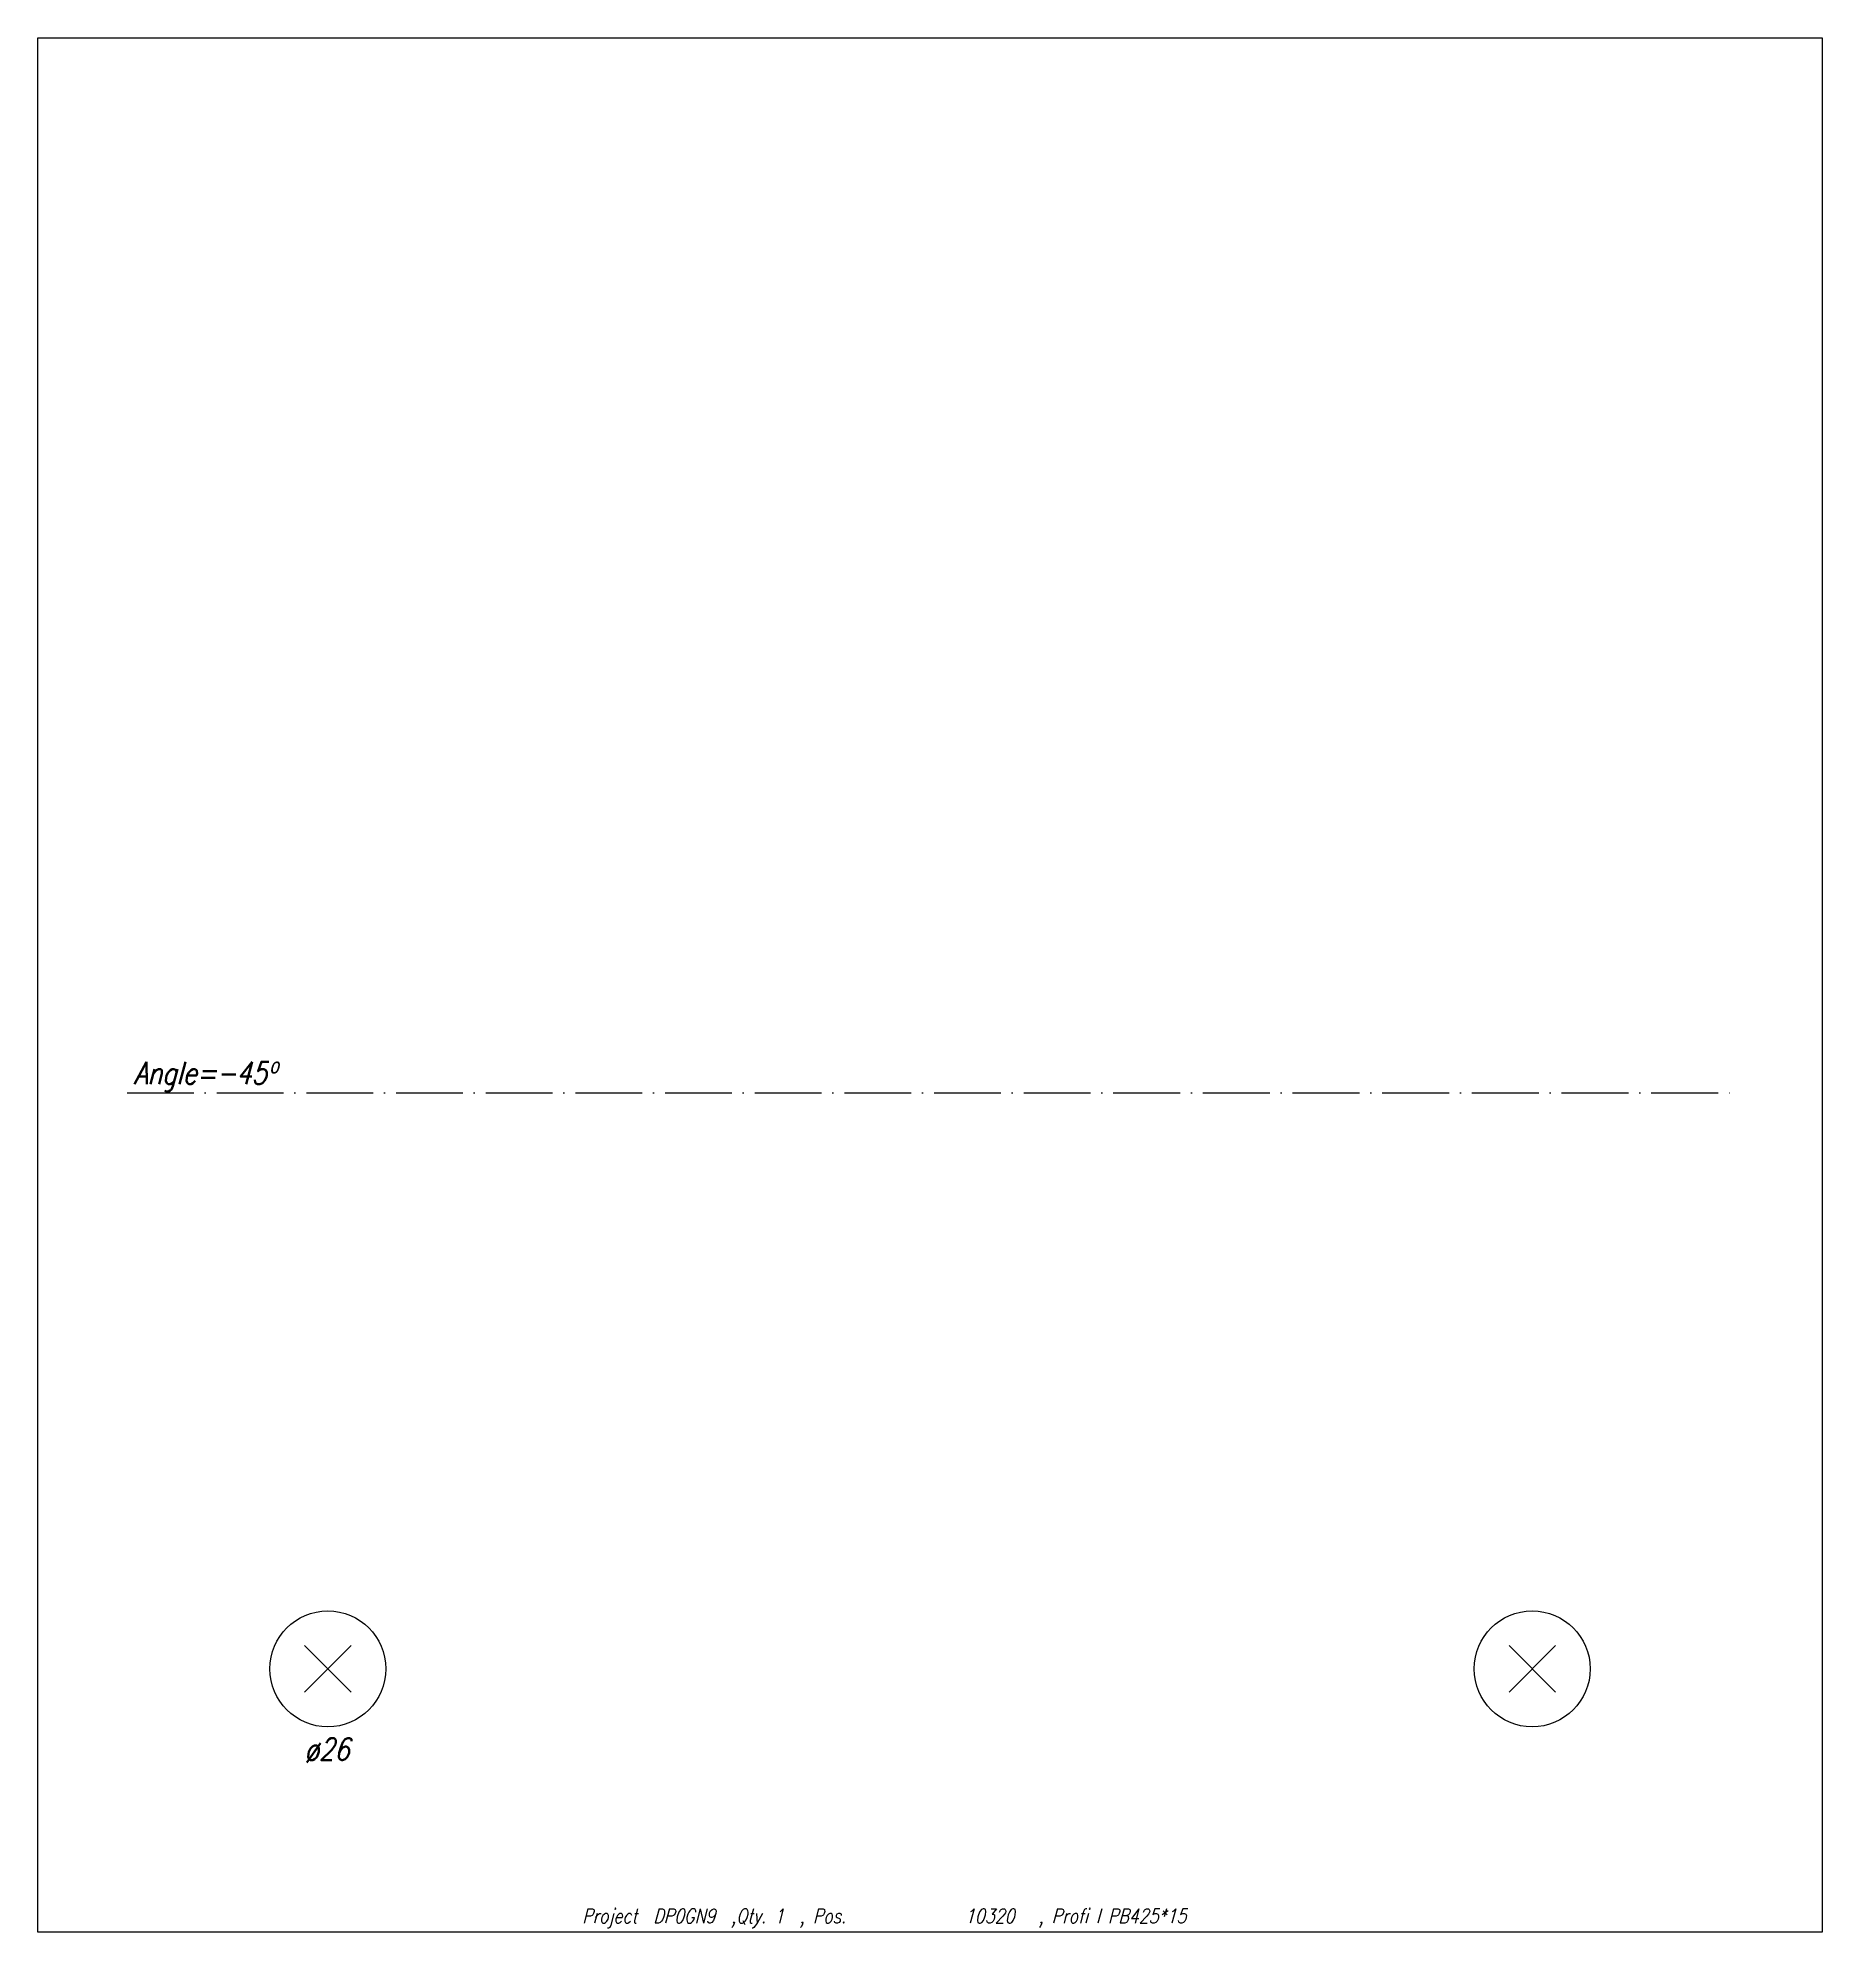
# Model space of a CAD drawing. Extents: x 0 to 400, y -212 to 212.
import ezdxf

# ---------------------------------------------------------------- set-up
doc = ezdxf.new("R2010")
doc.units = 0
doc.header["$LTSCALE"] = 10
doc.linetypes.add('DASHDOT', pattern=[2, 1.5, -0.25, 0, -0.25])
for name, color, linetype in [('BEM_FREI', 7, 'CONTINUOUS'), ('BEZ_SCHRAUBEN', 7, 'CONTINUOUS'), ('SCHRAUBEN', 7, 'CONTINUOUS'), ('TEILE', 7, 'CONTINUOUS'), ('UNTERSCHRIFT', 7, 'CONTINUOUS')]:
    doc.layers.add(name, color=color, linetype=linetype)
doc.styles.get("Standard").update_dxf_attribs({"font": 'ROMANS'})

msp = doc.modelspace()

# ---------------------------------------------------------------- linework, layer by layer
at = {"layer": 'BEM_FREI', "color": 2, "linetype": 'DASHDOT'}
msp.add_line((20, -24.201969), (380, -24.201969), dxfattribs=at)
at = {"layer": 'SCHRAUBEN', "color": 6}
for p, q in [((70.201996, -148.052338), (59.801994, -158.452347)), ((59.801994, -148.052338), (70.201996, -158.452347)), ((340.202026, -148.052338), (329.802002, -158.452347)), ((329.802002, -148.052338), (340.202026, -158.452347))]:
    msp.add_line(p, q, dxfattribs=at)
at = {"layer": 'SCHRAUBEN', "color": 2}
for centre, radius in [((65.001991, -153.25235), 13.000008), ((335.002014, -153.25235), 13)]:
    msp.add_circle(centre, radius, dxfattribs=at)
at = {"layer": 'TEILE', "color": 2}
for p, q in [((0, -24.201973), (0, 212.252518)), ((0, 212.252518), (400, 212.252518)), ((400, 212.252518), (400, -24.201973)), ((0, -212.252518), (0, -24.201973)), ((400, -24.201973), (400, -212.252518)), ((400, -212.252518), (0, -212.252518))]:
    msp.add_line(p, q, dxfattribs=at)

# ---------------------------------------------------------------- texts
at = {"layer": 'BEM_FREI', "color": 2, "oblique": 15, "width": 0.8}
msp.add_text('Angle=-45º', height=5, dxfattribs=at).set_placement((21.5, -22.201969))
at = {"layer": 'BEZ_SCHRAUBEN', "color": 2, "oblique": 15, "width": 0.8}
msp.add_text(' ø26', height=5, dxfattribs=at).set_placement((57.001991, -173.752319))
at = {"layer": 'UNTERSCHRIFT', "color": 2, "oblique": 15, "width": 0.8}
for s, p in [('Project  DP0GN9  ,Qty. 1  , Pos. ', (122, -210.252518)), ('10320', (207.799988, -210.252518)), ('  , Profi l PB425*15', (220.799988, -210.252518))]:
    msp.add_text(s, height=3.25, dxfattribs=at).set_placement(p)

doc.saveas('drawing.dxf')
